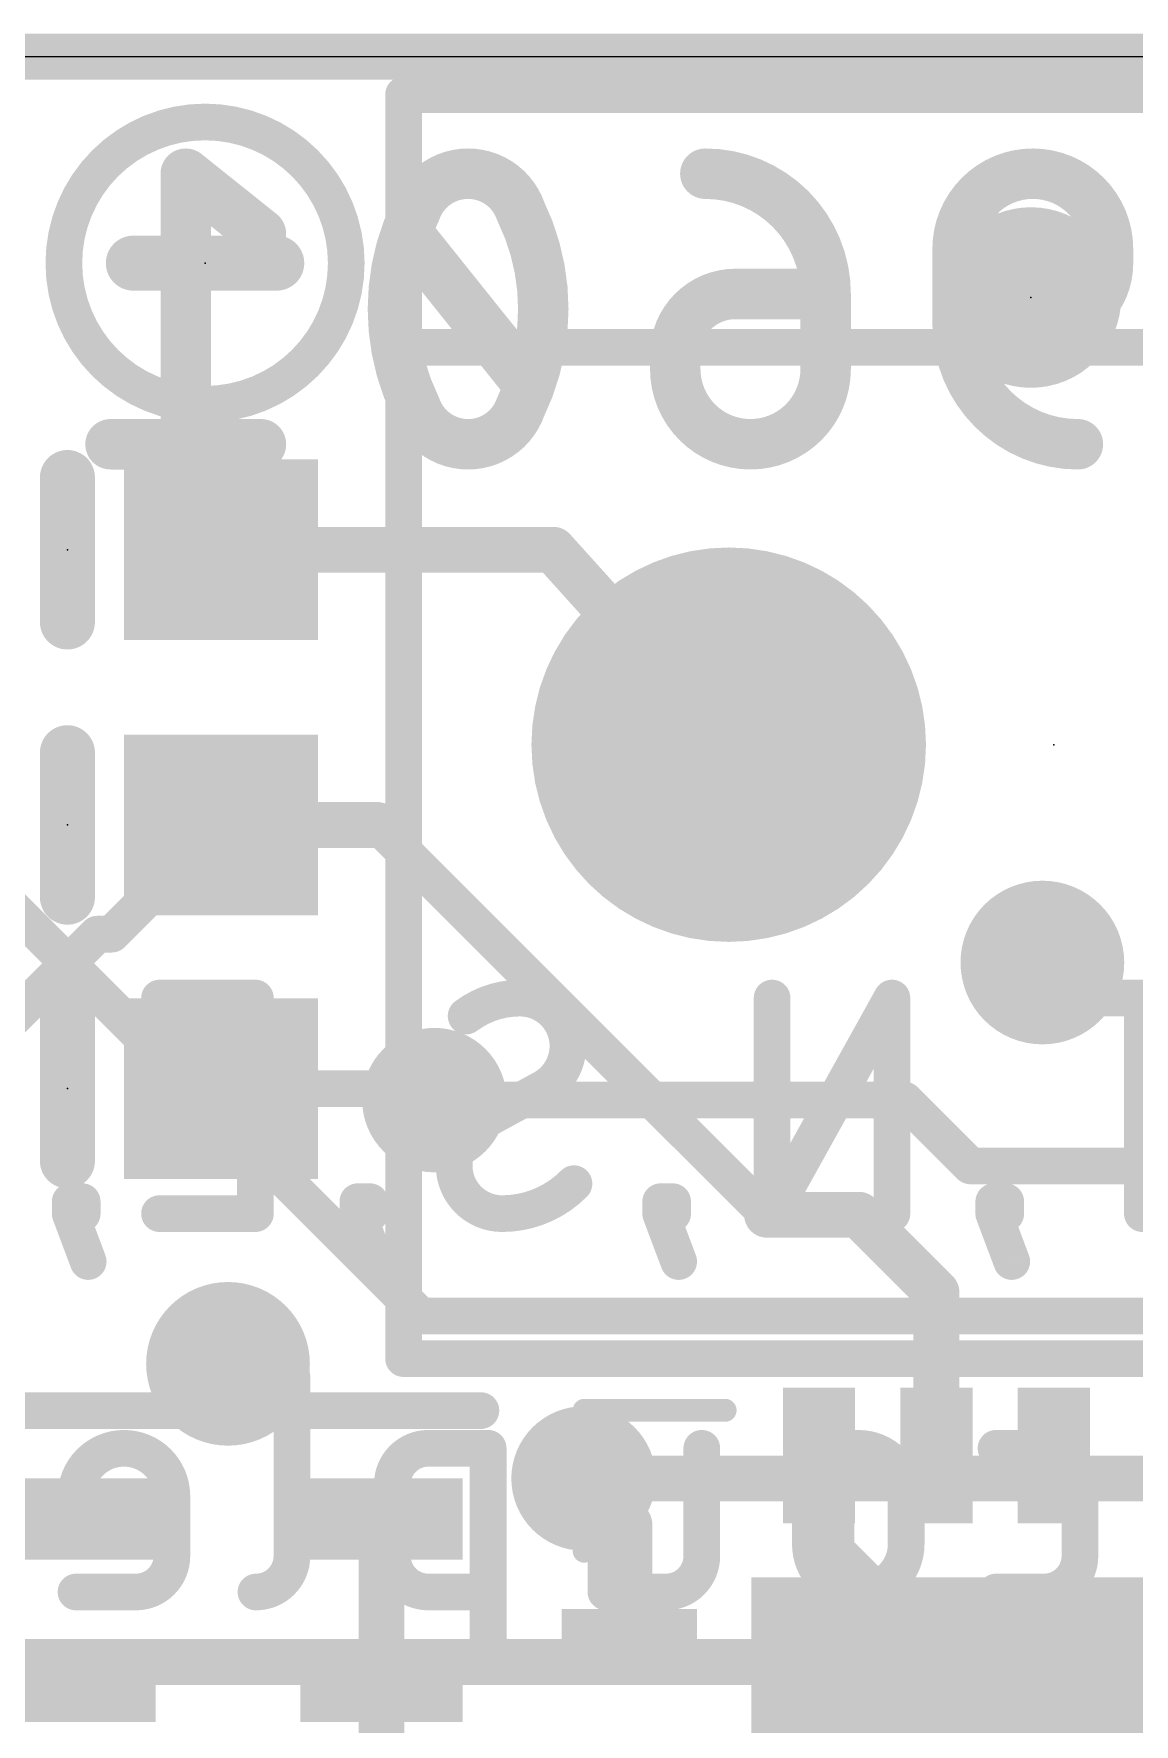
# Model space of a CAD drawing. Extents: x -0.1 to 25.5, y -0.1 to 17.9.
# Drawn here: x 7.05 to 13.14, y 8.55 to 17.91 of the extents above; entities that cross this region are included whole.
import ezdxf

# ---------------------------------------------------------------- set-up
doc = ezdxf.new("R2010")
doc.units = 0
for name, color, linetype in [('1', 12, 'CONTINUOUS'), ('16', 5, 'CONTINUOUS'), ('17', 110, 'CONTINUOUS'), ('18', 110, 'CONTINUOUS'), ('20', 31, 'CONTINUOUS'), ('21', 40, 'CONTINUOUS'), ('22', 6, 'CONTINUOUS'), ('23', 53, 'CONTINUOUS')]:
    doc.layers.add(name, color=color, linetype=linetype)

# ---------------------------------------------------------------- blocks, each defined once
blk = doc.blocks.new('RECT')
blk.add_solid([(-0.5, -0.5), (0.5, -0.5), (-0.5, 0.5), (0.5, 0.5)])
blk = doc.blocks.new('PIE')
at = {"const_width": 0.5}
blk.add_lwpolyline([(0, -0.25, 1), (0, 0.25, 1), (0, -0.25)], format="xyb", dxfattribs=at)
blk = doc.blocks.new('ROUNDP')
at = {"const_width": 0.5}
blk.add_lwpolyline([(0, -0.25, 1), (0, 0.25, 1), (0, -0.25)], format="xyb", dxfattribs=at)
blk = doc.blocks.new('ROUNDV')
at = {"const_width": 0.5}
blk.add_lwpolyline([(0, -0.25, 1), (0, 0.25, 1), (0, -0.25)], format="xyb", dxfattribs=at)

msp = doc.modelspace()

# ---------------------------------------------------------------- linework, layer by layer
at = {"layer": '1'}
for points, const_width in [([(0, 17.78), (25.4, 17.78)], 0.254), ([(8.089, 15.0495), (9.9284, 15.0495)], 0.254), ([(9.9284, 15.0495), (10.9, 13.97)], 0.254), ([(8.089, 13.5255), (7.4841, 12.9206)], 0.2032), ([(8.089, 13.5255), (8.9535, 13.5255)], 0.254), ([(8.9535, 13.5255), (11.1125, 11.3665)], 0.2032), ([(7.4042, 12.9206), (6.5486, 12.065)], 0.2032), ([(7.4841, 12.9206), (7.4042, 12.9206)], 0.2032), ([(8.089, 12.065), (9.2075, 12.065)], 0.2032), ([(9.2075, 12.065), (9.271, 12.0015)], 0.2032), ([(11.1125, 11.3665), (11.6205, 11.3665)], 0.254), ([(12.05, 10.937), (11.6205, 11.3665)], 0.254), ([(12.05, 10.0335), (12.05, 10.937)], 0.254), ([(11.4, 10.0335), (11.469, 9.9645)], 0.254), ([(10.35, 9.6525), (10.0965, 9.906)], 0.254), ([(11.469, 9.9645), (11.469, 9.5007)], 0.254), ([(6.701, 9.682), (7.278, 9.682)], 0.254), ([(8.978, 8.782), (8.978, 9.682)], 0.254), ([(10.35, 8.9835), (10.35, 9.6525)], 0.254), ([(11.469, 9.5007), (12.7, 8.2697)], 0.254), ([(7.278, 8.782), (6.496, 8.782)], 0.254), ([(8.978, 8.782), (8.978, 7.982)], 0.254)]:
    msp.add_lwpolyline(points, dxfattribs=dict(at, const_width=const_width))
for points, const_width in [([(8.089, 15.113, 1), (8.089, 14.986)], 0.127), ([(9.9756, 15.092, 1), (9.8813, 15.007)], 0.127), ([(9.9284, 14.986, 1), (9.9284, 15.113)], 0.127), ([(10.8528, 13.9275, 1), (10.9472, 14.0125)], 0.127), ([(8.089, 13.589, 1), (8.089, 13.462)], 0.127), ([(8.1249, 13.4896, 1), (8.0531, 13.5614)], 0.1016), ([(8.9894, 13.5614, 1), (8.9176, 13.4896)], 0.1016), ([(8.9535, 13.462, 1), (8.9535, 13.589)], 0.127), ([(7.4042, 12.9714, 1), (7.4042, 12.8698)], 0.1016), ([(7.4401, 12.8847, 1), (7.3683, 12.9565)], 0.1016), ([(7.4841, 12.8698, 1), (7.4841, 12.9714)], 0.1016), ([(7.4482, 12.9565, 1), (7.52, 12.8847)], 0.1016), ([(8.089, 12.1158, 1), (8.089, 12.0142)], 0.1016), ([(9.2434, 12.1009, 1), (9.1716, 12.0291)], 0.1016), ([(9.2075, 12.0142, 1), (9.2075, 12.1158)], 0.1016), ([(9.2351, 11.9656, 1), (9.3069, 12.0374)], 0.1016), ([(11.1125, 11.43, 1), (11.1125, 11.303)], 0.127), ([(11.0766, 11.3306, 1), (11.1484, 11.4024)], 0.1016), ([(11.6654, 11.4114, 1), (11.5756, 11.3216)], 0.127), ([(11.6205, 11.303, 1), (11.6205, 11.43)], 0.127), ([(12.1135, 10.937, 1), (11.9865, 10.937)], 0.127), ([(12.0051, 10.8921, 1), (12.0949, 10.9819)], 0.127), ([(11.4449, 10.0784, 1), (11.3551, 9.9886)], 0.127), ([(10.1414, 9.9509, 1), (10.0516, 9.8611)], 0.127), ([(11.5325, 9.9645, 1), (11.4055, 9.9645)], 0.127), ([(11.4241, 9.9196, 1), (11.5139, 10.0094)], 0.127), ([(11.9865, 10.0335, 1), (12.1135, 10.0335)], 0.127), ([(7.278, 9.6185, 1), (7.278, 9.7455)], 0.127), ([(9.0415, 9.682, 1), (8.9145, 9.682)], 0.127), ([(10.4135, 9.6525, 1), (10.2865, 9.6525)], 0.127), ([(10.3051, 9.6076, 1), (10.3949, 9.6974)], 0.127), ([(11.5139, 9.5456, 1), (11.4241, 9.4558)], 0.127), ([(11.4055, 9.5007, 1), (11.5325, 9.5007)], 0.127), ([(10.2865, 8.9835, 1), (10.4135, 8.9835)], 0.127), ([(7.278, 8.7185, 1), (7.278, 8.8455)], 0.127), ([(9.0415, 8.782, 1), (8.9145, 8.782)], 0.127), ([(8.9145, 8.782, 1), (9.0415, 8.782)], 0.127)]:
    msp.add_lwpolyline(points, format="xyb", dxfattribs=dict(at, const_width=const_width))
at = {"layer": '16'}
for points, const_width in [([(0, 17.78), (25.4, 17.78)], 0.254), ([(9.1972, 10.8054), (6.4135, 13.589)], 0.2032), ([(9.271, 12.0015), (11.8737, 12.0015)], 0.2032), ([(11.8737, 12.0015), (12.238, 11.6372)], 0.2032), ([(12.238, 11.6372), (13.5446, 11.6372)], 0.2032), ([(14.5611, 10.8054), (9.1972, 10.8054)], 0.2032), ([(10.0965, 9.906), (14.3143, 9.906)], 0.254), ([(16.3631, 8.89), (3.9737, 8.89)], 0.254)]:
    msp.add_lwpolyline(points, dxfattribs=dict(at, const_width=const_width))
for points, const_width in [([(9.271, 12.0523, 1), (9.271, 11.9507)], 0.1016), ([(11.9096, 12.0374, 1), (11.8378, 11.9656)], 0.1016), ([(11.8737, 11.9507, 1), (11.8737, 12.0523)], 0.1016), ([(12.238, 11.688, 1), (12.238, 11.5864)], 0.1016), ([(12.2021, 11.6013, 1), (12.2739, 11.6731)], 0.1016), ([(9.1972, 10.8562, 1), (9.1972, 10.7546)], 0.1016), ([(9.1612, 10.7694, 1), (9.2331, 10.8413)], 0.1016), ([(10.0965, 9.9695, 1), (10.0965, 9.8425)], 0.127)]:
    msp.add_lwpolyline(points, format="xyb", dxfattribs=dict(at, const_width=const_width))
at = {"layer": '20'}
msp.add_line((22.86, 17.78), (2.54, 17.78), dxfattribs=at)
at = {"layer": '21'}
for points, const_width in [([(16.1, 17.57), (9.1, 17.57)], 0.2032), ([(9.1, 17.57), (9.1, 16.17)], 0.2032), ([(8.3978, 16.637), (7.6041, 16.637)], 0.3048), ([(9.1, 16.17), (9.1, 10.57)], 0.2032), ([(16.1, 16.17), (9.1, 16.17)], 0.2032), ([(7.239, 14.6495), (7.239, 15.4495)], 0.3048), ([(7.239, 13.9255), (7.239, 13.1255)], 0.3048), ([(7.239, 11.665), (7.239, 12.465)], 0.3048), ([(9.1, 10.57), (16.1, 10.57)], 0.2032), ([(6.728, 10.282), (9.528, 10.282)], 0.2032), ([(10.1, 9.5035), (10.1, 10.2835)], 0.127), ([(10.1, 10.2835), (10.88, 10.2835)], 0.127)]:
    msp.add_lwpolyline(points, dxfattribs=dict(at, const_width=const_width))
for points, const_width in [([(9.1, 17.6208, 1), (9.1, 17.5192)], 0.1016), ([(9.1508, 17.57, 1), (9.0492, 17.57)], 0.1016), ([(8.001, 15.8553, 1), (8.001, 17.4187, 1), (8.001, 15.8553)], 0.2032), ([(7.6041, 16.7132, 1), (7.6041, 16.5608)], 0.1524), ([(8.3978, 16.5608, 1), (8.3978, 16.7132)], 0.1524), ([(9.1508, 16.17, 1), (9.0492, 16.17)], 0.1016), ([(9.1, 16.2208, 1), (9.1, 16.1192)], 0.1016), ([(9.0492, 16.17, 1), (9.1508, 16.17)], 0.1016), ([(7.3152, 15.4495, 1), (7.1628, 15.4495)], 0.1524), ([(7.1628, 14.6495, 1), (7.3152, 14.6495)], 0.1524), ([(7.3152, 13.9255, 1), (7.1628, 13.9255)], 0.1524), ([(7.1628, 13.1255, 1), (7.3152, 13.1255)], 0.1524), ([(7.3152, 12.465, 1), (7.1628, 12.465)], 0.1524), ([(7.1628, 11.665, 1), (7.3152, 11.665)], 0.1524), ([(9.1, 10.6208, 1), (9.1, 10.5192)], 0.1016), ([(9.0492, 10.57, 1), (9.1508, 10.57)], 0.1016), ([(9.528, 10.2312, 1), (9.528, 10.3328)], 0.1016), ([(10.1318, 10.2835, 1), (10.0682, 10.2835)], 0.0635), ([(10.1, 10.3153, 1), (10.1, 10.2517)], 0.0635), ([(10.88, 10.2517, 1), (10.88, 10.3153)], 0.0635), ([(10.0682, 9.5035, 1), (10.1318, 9.5035)], 0.0635)]:
    msp.add_lwpolyline(points, format="xyb", dxfattribs=dict(at, const_width=const_width))
at = {"layer": '22'}
for points, const_width in [([(8.3104, 16.7993), (7.8941, 17.1323)], 0.2794), ([(7.8941, 17.1323), (7.8941, 15.6337)], 0.2794), ([(9.7903, 15.9667), (9.1242, 16.7993)], 0.2794), ([(12.1672, 16.716), (12.1672, 16.2997)], 0.2794), ([(12.9998, 16.6328), (12.9998, 16.716)], 0.2794), ([(11.4366, 16.4663), (10.9371, 16.4663)], 0.2794), ([(11.4366, 16.05), (11.4366, 16.4663)], 0.2794), ([(12.1672, 16.2997), (12.6667, 16.2997)], 0.2794), ([(10.6041, 16.1332), (10.6041, 16.05)], 0.2794), ([(8.3104, 15.6337), (7.4778, 15.6337)], 0.2794), ([(8.2796, 12.5667), (7.749, 12.5667)], 0.2032), ([(8.2796, 11.3728), (8.2796, 12.5667)], 0.2032), ([(11.8035, 12.5667), (11.1403, 11.3728)], 0.2032), ([(11.1403, 11.3728), (11.1403, 12.5667)], 0.2032), ([(11.8035, 11.3728), (11.8035, 12.5667)], 0.2032), ([(13.5218, 12.5667), (12.8586, 12.5667)], 0.2032), ([(13.1902, 11.3728), (13.1902, 12.5667)], 0.2032), ([(9.5127, 11.8703), (9.8775, 12.0692)], 0.2032), ([(8.2796, 12.0361), (7.8817, 12.0361)], 0.2032), ([(7.3208, 11.4392), (7.2545, 11.4392)], 0.2032), ([(7.2545, 11.4392), (7.2545, 11.3728)], 0.2032), ([(7.3208, 11.3728), (7.3208, 11.4392)], 0.2032), ([(8.9133, 11.4392), (8.847, 11.4392)], 0.2032), ([(8.847, 11.4392), (8.847, 11.3728)], 0.2032), ([(8.9133, 11.3728), (8.9133, 11.4392)], 0.2032), ([(10.5897, 11.4392), (10.5234, 11.4392)], 0.2032), ([(10.5234, 11.4392), (10.5234, 11.3728)], 0.2032), ([(10.5897, 11.3728), (10.5897, 11.4392)], 0.2032), ([(12.4338, 11.4392), (12.3674, 11.4392)], 0.2032), ([(12.3674, 11.4392), (12.3674, 11.3728)], 0.2032), ([(12.4338, 11.3728), (12.4338, 11.4392)], 0.2032), ([(7.2545, 11.3728), (7.3208, 11.3728)], 0.2032), ([(7.2545, 11.3728), (7.3539, 11.1076)], 0.2032), ([(7.749, 11.3728), (8.2796, 11.3728)], 0.2032), ([(8.847, 11.3728), (8.9133, 11.3728)], 0.2032), ([(8.847, 11.3728), (8.9465, 11.1076)], 0.2032), ([(10.5234, 11.3728), (10.5897, 11.3728)], 0.2032), ([(10.5234, 11.3728), (10.6229, 11.1076)], 0.2032), ([(12.3674, 11.3728), (12.4338, 11.3728)], 0.2032), ([(12.3674, 11.3728), (12.4669, 11.1076)], 0.2032), ([(8.4818, 10.4711), (8.4818, 9.4763)], 0.2032), ([(9.5684, 10.0732), (9.2368, 10.0732)], 0.2032), ([(9.5684, 8.8794), (9.5684, 10.0732)], 0.2032), ([(10.2204, 9.2774), (10.2204, 10.0732)], 0.2032), ([(10.751, 10.0732), (10.751, 9.4763)], 0.2032), ([(12.6454, 10.0732), (12.3802, 10.0732)], 0.2032), ([(9.0378, 9.8742), (9.0378, 9.4763)], 0.2032), ([(12.8444, 9.4763), (12.8444, 9.8742)], 0.2032), ([(7.2867, 9.8079), (7.2867, 9.6753)], 0.2032), ([(7.8173, 9.4763), (7.8173, 9.8079)], 0.2032), ([(11.352, 9.8079), (11.352, 9.5426)], 0.2032), ([(11.8825, 9.5426), (11.8825, 9.8079)], 0.2032), ([(7.2867, 9.6753), (7.8173, 9.6753)], 0.2032), ([(7.2867, 9.2774), (7.6183, 9.2774)], 0.2032), ([(9.2368, 9.2774), (9.5684, 9.2774)], 0.2032), ([(10.552, 9.2774), (10.2204, 9.2774)], 0.2032), ([(12.3802, 9.2774), (12.6454, 9.2774)], 0.2032)]:
    msp.add_lwpolyline(points, dxfattribs=dict(at, const_width=const_width))
for points, const_width in [([(7.964, 17.1323, 1), (7.8243, 17.1323)], 0.1397), ([(7.9377, 17.1868, 1), (7.8505, 17.0778)], 0.1397), ([(9.4572, 17.1323, 0.3205), (9.1658, 16.9242)], 0.2794), ([(9.7486, 16.9242, 0.3205), (9.4572, 17.1323)], 0.2794), ([(9.4572, 17.2021, 1), (9.4572, 17.0625)], 0.1397), ([(9.4572, 17.0625, 1), (9.4572, 17.2021)], 0.1397), ([(11.4366, 16.4663, 0.4142), (10.7706, 17.1323)], 0.2794), ([(10.7706, 17.2021, 1), (10.7706, 17.0624)], 0.1397), ([(12.9998, 16.716, 1), (12.1672, 16.716)], 0.2794), ([(9.1658, 16.9242, 0.1139), (9.041, 16.383)], 0.2794), ([(9.2286, 16.8936, 1), (9.103, 16.9548)], 0.1397), ([(9.8735, 16.383, 0.1139), (9.7486, 16.9242)], 0.2794), ([(9.8114, 16.9548, 1), (9.6858, 16.8936)], 0.1397), ([(9.0998, 16.9468, 1), (9.2319, 16.9015)], 0.1397), ([(9.6826, 16.9015, 1), (9.8147, 16.9468)], 0.1397), ([(8.2667, 16.7447, 1), (8.354, 16.8538)], 0.1397), ([(9.1787, 16.8429, 1), (9.0697, 16.7556)], 0.1397), ([(12.237, 16.716, 1), (12.0973, 16.716)], 0.1397), ([(13.0696, 16.716, 1), (12.9299, 16.716)], 0.1397), ([(12.0973, 16.716, 1), (12.237, 16.716)], 0.1397), ([(12.6667, 16.2997, 0.4142), (12.9997, 16.6328)], 0.2794), ([(12.9299, 16.716, 1), (13.0696, 16.716)], 0.1397), ([(13.0696, 16.6328, 1), (12.9299, 16.6328)], 0.1397), ([(12.9299, 16.6328, 1), (13.0696, 16.6328)], 0.1397), ([(10.9371, 16.4663, 0.4142), (10.6041, 16.1332)], 0.2794), ([(10.9371, 16.5361, 1), (10.9371, 16.3964)], 0.1397), ([(10.9371, 16.3964, 1), (10.9371, 16.5361)], 0.1397), ([(11.5065, 16.4663, 1), (11.3668, 16.4663)], 0.1397), ([(11.4366, 16.3964, 1), (11.4366, 16.5361)], 0.1397), ([(9.1108, 16.383, 1), (8.9711, 16.383)], 0.1397), ([(9.041, 16.383, 0.1139), (9.1658, 15.8418)], 0.2794), ([(9.7486, 15.8418, 0.1139), (9.8735, 16.383)], 0.2794), ([(9.9434, 16.383, 1), (9.8037, 16.383)], 0.1397), ([(11.3668, 16.4663, 1), (11.5065, 16.4663)], 0.1397), ([(8.9711, 16.383, 1), (9.1108, 16.383)], 0.1397), ([(9.8037, 16.383, 1), (9.9434, 16.383)], 0.1397), ([(12.237, 16.2997, 1), (12.0973, 16.2997)], 0.1397), ([(12.1672, 16.3696, 1), (12.1672, 16.2299)], 0.1397), ([(12.1672, 16.2997, 0.4142), (12.8332, 15.6337)], 0.2794), ([(12.6667, 16.3696, 1), (12.6667, 16.2299)], 0.1397), ([(12.6667, 16.2299, 1), (12.6667, 16.3696)], 0.1397), ([(12.0973, 16.2997, 1), (12.237, 16.2997)], 0.1397), ([(10.6739, 16.1332, 1), (10.5342, 16.1332)], 0.1397), ([(10.5342, 16.1332, 1), (10.6739, 16.1332)], 0.1397), ([(10.6041, 16.05, 1), (11.4366, 16.05)], 0.2794), ([(10.6739, 16.05, 1), (10.5342, 16.05)], 0.1397), ([(10.5342, 16.05, 1), (10.6739, 16.05)], 0.1397), ([(11.5065, 16.05, 1), (11.3668, 16.05)], 0.1397), ([(11.3668, 16.05, 1), (11.5065, 16.05)], 0.1397), ([(9.7357, 15.9231, 1), (9.8448, 16.0104)], 0.1397), ([(9.1658, 15.8418, 0.3205), (9.4572, 15.6337)], 0.2794), ([(9.2319, 15.8645, 1), (9.0998, 15.8192)], 0.1397), ([(9.103, 15.8112, 1), (9.2286, 15.8724)], 0.1397), ([(9.4572, 15.6337, 0.3205), (9.7486, 15.8418)], 0.2794), ([(9.6858, 15.8724, 1), (9.8114, 15.8112)], 0.1397), ([(9.8147, 15.8192, 1), (9.6826, 15.8645)], 0.1397), ([(7.4778, 15.7036, 1), (7.4778, 15.5639)], 0.1397), ([(8.3104, 15.5639, 1), (8.3104, 15.7036)], 0.1397), ([(9.4572, 15.7035, 1), (9.4572, 15.5639)], 0.1397), ([(9.4572, 15.5639, 1), (9.4572, 15.7035)], 0.1397), ([(12.8332, 15.5639, 1), (12.8332, 15.7036)], 0.1397), ([(7.8243, 15.6337, 1), (7.964, 15.6337)], 0.1397), ([(7.749, 12.6175, 1), (7.749, 12.5159)], 0.1016), ([(8.3304, 12.5667, 1), (8.2288, 12.5667)], 0.1016), ([(8.2796, 12.5159, 1), (8.2796, 12.6175)], 0.1016), ([(9.7449, 12.5667, 0.1623), (9.4464, 12.4672)], 0.2032), ([(10.0101, 12.3014, 0.4142), (9.7449, 12.5667)], 0.2032), ([(9.7449, 12.6175, 1), (9.7449, 12.5159)], 0.1016), ([(9.7449, 12.5159, 1), (9.7448, 12.6174)], 0.1016), ([(11.1911, 12.5667, 1), (11.0895, 12.5667)], 0.1016), ([(11.8543, 12.5667, 1), (11.7527, 12.5667)], 0.1016), ([(11.8479, 12.542, 1), (11.7591, 12.5913)], 0.1016), ([(12.8586, 12.6175, 1), (12.8586, 12.5159)], 0.1016), ([(13.241, 12.5667, 1), (13.1394, 12.5667)], 0.1016), ([(9.4159, 12.5078, 1), (9.4769, 12.4265)], 0.1016), ([(9.8775, 12.0692, 0.2656), (10.0101, 12.3014)], 0.2032), ([(10.0609, 12.3014, 1), (9.9593, 12.3014)], 0.1016), ([(9.9593, 12.3014, 1), (10.0609, 12.3014)], 0.1016), ([(9.9018, 12.0246, 1), (9.8532, 12.1138)], 0.1016), ([(7.8817, 12.0869, 1), (7.8817, 11.9853)], 0.1016), ([(8.2796, 11.9853, 1), (8.2796, 12.0869)], 0.1016), ([(9.8517, 12.113, 1), (9.9033, 12.0255)], 0.1016), ([(9.5127, 11.8703, 0.2656), (9.3801, 11.6381)], 0.2032), ([(9.4884, 11.9149, 1), (9.5371, 11.8257)], 0.1016), ([(9.5385, 11.8265, 1), (9.4869, 11.914)], 0.1016), ([(9.3801, 11.6381, 0.4142), (9.6454, 11.3728)], 0.2032), ([(9.4309, 11.6381, 1), (9.3293, 11.6381)], 0.1016), ([(9.3293, 11.6381, 1), (9.4309, 11.6381)], 0.1016), ([(9.6454, 11.3728, 0.2), (10.0433, 11.5387)], 0.2032), ([(10.0794, 11.5029, 1), (10.0072, 11.5744)], 0.1016), ([(7.2545, 11.49, 1), (7.2545, 11.3884)], 0.1016), ([(7.3053, 11.4392, 1), (7.2037, 11.4392)], 0.1016), ([(7.3716, 11.4392, 1), (7.27, 11.4392)], 0.1016), ([(7.3208, 11.3884, 1), (7.3208, 11.49)], 0.1016), ([(8.847, 11.49, 1), (8.847, 11.3884)], 0.1016), ([(8.8978, 11.4392, 1), (8.7962, 11.4392)], 0.1016), ([(8.9641, 11.4392, 1), (8.8625, 11.4392)], 0.1016), ([(8.9133, 11.3884, 1), (8.9133, 11.49)], 0.1016), ([(10.5234, 11.49, 1), (10.5234, 11.3884)], 0.1016), ([(10.5742, 11.4392, 1), (10.4726, 11.4392)], 0.1016), ([(10.6405, 11.4392, 1), (10.5389, 11.4392)], 0.1016), ([(10.5897, 11.3884, 1), (10.5897, 11.49)], 0.1016), ([(12.3674, 11.49, 1), (12.3674, 11.3884)], 0.1016), ([(12.4182, 11.4392, 1), (12.3166, 11.4392)], 0.1016), ([(12.4846, 11.4392, 1), (12.383, 11.4392)], 0.1016), ([(12.4338, 11.3884, 1), (12.4338, 11.49)], 0.1016), ([(7.2545, 11.4237, 1), (7.2545, 11.322)], 0.1016), ([(7.302, 11.3907, 1), (7.2069, 11.355)], 0.1016), ([(7.2037, 11.3728, 1), (7.3053, 11.3728)], 0.1016), ([(7.27, 11.3728, 1), (7.3716, 11.3728)], 0.1016), ([(7.3208, 11.322, 1), (7.3208, 11.4237)], 0.1016), ([(7.749, 11.4237, 1), (7.749, 11.322)], 0.1016), ([(8.2288, 11.3728, 1), (8.3304, 11.3728)], 0.1016), ([(8.2796, 11.322, 1), (8.2796, 11.4237)], 0.1016), ([(8.847, 11.4237, 1), (8.847, 11.322)], 0.1016), ([(8.7962, 11.3728, 1), (8.8978, 11.3728)], 0.1016), ([(8.8946, 11.3907, 1), (8.7995, 11.355)], 0.1016), ([(8.8625, 11.3728, 1), (8.9641, 11.3728)], 0.1016), ([(8.9133, 11.322, 1), (8.9133, 11.4237)], 0.1016), ([(9.6454, 11.4236, 1), (9.6454, 11.3221)], 0.1016), ([(9.6454, 11.3221, 1), (9.6454, 11.4236)], 0.1016), ([(10.5234, 11.4237, 1), (10.5234, 11.322)], 0.1016), ([(10.4726, 11.3728, 1), (10.5742, 11.3728)], 0.1016), ([(10.571, 11.3907, 1), (10.4759, 11.355)], 0.1016), ([(10.5389, 11.3728, 1), (10.6405, 11.3728)], 0.1016), ([(10.5897, 11.322, 1), (10.5897, 11.4237)], 0.1016), ([(11.0959, 11.3975, 1), (11.1847, 11.3482)], 0.1016), ([(11.0895, 11.3728, 1), (11.1911, 11.3728)], 0.1016), ([(11.7527, 11.3728, 1), (11.8543, 11.3728)], 0.1016), ([(12.3674, 11.4237, 1), (12.3674, 11.322)], 0.1016), ([(12.3166, 11.3728, 1), (12.4182, 11.3728)], 0.1016), ([(12.415, 11.3907, 1), (12.3199, 11.355)], 0.1016), ([(12.383, 11.3728, 1), (12.4846, 11.3728)], 0.1016), ([(12.4338, 11.322, 1), (12.4338, 11.4237)], 0.1016), ([(13.1394, 11.3728, 1), (13.241, 11.3728)], 0.1016), ([(7.3064, 11.0897, 1), (7.4015, 11.1254)], 0.1016), ([(8.8989, 11.0897, 1), (8.9941, 11.1254)], 0.1016), ([(10.5753, 11.0897, 1), (10.6705, 11.1254)], 0.1016), ([(12.4194, 11.0897, 1), (12.5145, 11.1254)], 0.1016), ([(8.5326, 10.4711, 1), (8.431, 10.4711)], 0.1016), ([(7.8173, 9.8079, 1), (7.2867, 9.8079)], 0.2032), ([(9.2368, 10.0732, 0.4142), (9.0378, 9.8742)], 0.2032), ([(9.2368, 10.124, 1), (9.2368, 10.0224)], 0.1016), ([(9.2368, 10.0224, 1), (9.2368, 10.124)], 0.1016), ([(9.6192, 10.0732, 1), (9.5176, 10.0732)], 0.1016), ([(9.5684, 10.0224, 1), (9.5684, 10.124)], 0.1016), ([(10.2712, 10.0732, 1), (10.1696, 10.0732)], 0.1016), ([(10.8018, 10.0732, 1), (10.7002, 10.0732)], 0.1016), ([(11.8825, 9.8079, 1), (11.352, 9.8079)], 0.2032), ([(12.3802, 10.124, 1), (12.3802, 10.0224)], 0.1016), ([(12.8444, 9.8742, 0.4142), (12.6454, 10.0732)], 0.2032), ([(12.6454, 10.124, 1), (12.6454, 10.0224)], 0.1016), ([(12.6454, 10.0224, 1), (12.6454, 10.124)], 0.1016), ([(9.0886, 9.8742, 1), (8.987, 9.8742)], 0.1016), ([(8.987, 9.8743, 1), (9.0886, 9.8742)], 0.1016), ([(12.8952, 9.8742, 1), (12.7936, 9.8742)], 0.1016), ([(12.7936, 9.8742, 1), (12.8952, 9.8742)], 0.1016), ([(7.3375, 9.8079, 1), (7.2359, 9.8079)], 0.1016), ([(7.2359, 9.8079, 1), (7.3375, 9.8079)], 0.1016), ([(7.8681, 9.8079, 1), (7.7665, 9.8079)], 0.1016), ([(7.7665, 9.8079, 1), (7.8681, 9.8079)], 0.1016), ([(11.4028, 9.8079, 1), (11.3012, 9.8079)], 0.1016), ([(11.3012, 9.8079, 1), (11.4028, 9.8079)], 0.1016), ([(11.9333, 9.8079, 1), (11.8317, 9.8079)], 0.1016), ([(11.8317, 9.8079, 1), (11.9333, 9.8079)], 0.1016), ([(7.2867, 9.7261, 1), (7.2867, 9.6245)], 0.1016), ([(7.8173, 9.6245, 1), (7.8173, 9.7261)], 0.1016), ([(7.2359, 9.6753, 1), (7.3375, 9.6753)], 0.1016), ([(11.352, 9.5426, 1), (11.8825, 9.5426)], 0.2032), ([(11.4028, 9.5426, 1), (11.3012, 9.5426)], 0.1016), ([(11.9333, 9.5426, 1), (11.8317, 9.5426)], 0.1016), ([(7.6183, 9.2774, 0.4142), (7.8173, 9.4763)], 0.2032), ([(7.8681, 9.4763, 1), (7.7665, 9.4763)], 0.1016), ([(8.2828, 9.2773, 0.4142), (8.4818, 9.4763)], 0.2032), ([(8.5326, 9.4763, 1), (8.431, 9.4763)], 0.1016), ([(9.0378, 9.4763, 0.4142), (9.2368, 9.2774)], 0.2032), ([(9.0886, 9.4763, 1), (8.987, 9.4763)], 0.1016), ([(10.552, 9.2773, 0.4142), (10.751, 9.4763)], 0.2032), ([(10.8018, 9.4763, 1), (10.7002, 9.4763)], 0.1016), ([(11.3012, 9.5426, 1), (11.4028, 9.5426)], 0.1016), ([(11.8317, 9.5426, 1), (11.9333, 9.5426)], 0.1016), ([(12.6454, 9.2774, 0.4142), (12.8444, 9.4763)], 0.2032), ([(12.8952, 9.4763, 1), (12.7936, 9.4763)], 0.1016), ([(7.7665, 9.4763, 1), (7.8681, 9.4763)], 0.1016), ([(8.431, 9.4763, 1), (8.5326, 9.4763)], 0.1016), ([(8.987, 9.4763, 1), (9.0886, 9.4763)], 0.1016), ([(10.7002, 9.4763, 1), (10.8018, 9.4763)], 0.1016), ([(12.7936, 9.4763, 1), (12.8952, 9.4763)], 0.1016), ([(7.2867, 9.3282, 1), (7.2867, 9.2265)], 0.1016), ([(7.6183, 9.3282, 1), (7.6183, 9.2265)], 0.1016), ([(7.6183, 9.2265, 1), (7.6183, 9.3282)], 0.1016), ([(8.2828, 9.3281, 1), (8.2828, 9.2265)], 0.1016), ([(9.2368, 9.3282, 1), (9.2368, 9.2265)], 0.1016), ([(9.2368, 9.2265, 1), (9.2368, 9.3282)], 0.1016), ([(9.5684, 9.2265, 1), (9.5684, 9.3282)], 0.1016), ([(10.2204, 9.3282, 1), (10.2204, 9.2265)], 0.1016), ([(10.552, 9.3281, 1), (10.552, 9.2265)], 0.1016), ([(10.552, 9.2265, 1), (10.552, 9.3282)], 0.1016), ([(12.3802, 9.3282, 1), (12.3802, 9.2265)], 0.1016), ([(12.6454, 9.3282, 1), (12.6454, 9.2265)], 0.1016), ([(12.6454, 9.2265, 1), (12.6454, 9.3282)], 0.1016), ([(10.1696, 9.2774, 1), (10.2712, 9.2774)], 0.1016), ([(9.5176, 8.8794, 1), (9.6192, 8.8794)], 0.1016)]:
    msp.add_lwpolyline(points, format="xyb", dxfattribs=dict(at, const_width=const_width))
at = {"layer": '23'}
for p in [(8.001, 16.637), (12.573, 16.4465), (7.239, 15.0495), (12.7, 13.97), (7.239, 13.5255), (7.239, 12.065)]:
    msp.add_point(p, dxfattribs=at)

# ---------------------------------------------------------------- block references
at = {"layer": '1'}
msp.add_blockref('PIE', (12.573, 16.4465), dxfattribs=at)
at = {"layer": '1', "xscale": 1.075, "rotation": 180}
for p in [(8.089, 15.0495), (8.089, 12.065)]:
    msp.add_blockref('RECT', p, dxfattribs=at)
at = {"layer": '1', "xscale": 1.075}
msp.add_blockref('RECT', (8.089, 13.5255), dxfattribs=at)
at = {"layer": '1', "rotation": 270}
for p, xscale, yscale in [((11.4, 10.0335), 0.75, 0.4), ((12.05, 10.0335), 0.75, 0.4), ((12.7, 10.0335), 0.75, 0.4), ((7.278, 9.682), 0.45, 0.9), ((8.978, 9.682), 0.45, 0.9), ((12.7, 7.6835), 3.35, 3.35), ((7.278, 8.782), 0.45, 0.9), ((8.978, 8.782), 0.45, 0.9)]:
    msp.add_blockref('RECT', p, dxfattribs=dict(at, xscale=xscale, yscale=yscale))
at = {"layer": '1', "xscale": 0.75, "yscale": 0.4}
msp.add_blockref('RECT', (10.35, 8.9835), dxfattribs=at)
at = {"layer": '17', "xscale": 2.1844, "yscale": 2.1844, "rotation": 180}
msp.add_blockref('ROUNDP', (10.9, 13.97), dxfattribs=at)
msp.add_blockref('ROUNDP', (10.9, 13.97), dxfattribs=at)
at = {"layer": '18'}
for p, xscale, yscale in [((12.6365, 12.7635), 0.9064, 0.9064), ((12.6365, 12.7635), 0.9064, 0.9064), ((9.271, 12.0015), 0.8001, 0.8001), ((9.271, 12.0015), 0.8001, 0.8001), ((8.128, 10.541), 0.9064, 0.9064), ((8.128, 10.541), 0.9064, 0.9064), ((10.0965, 9.906), 0.8001, 0.8001), ((10.0965, 9.906), 0.8001, 0.8001)]:
    msp.add_blockref('ROUNDV', p, dxfattribs=dict(at, xscale=xscale, yscale=yscale))

doc.saveas('drawing.dxf')
